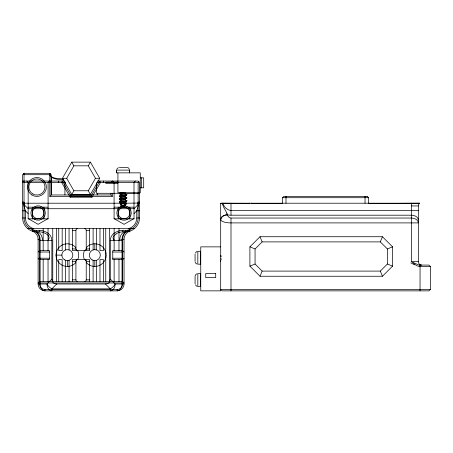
<?xml version="1.0" encoding="UTF-8"?>
<svg xmlns="http://www.w3.org/2000/svg" width="453" height="453" viewBox="0 0 453 453"><rect width="100%" height="100%" fill="white"/><g stroke="black" fill="none" stroke-linecap="round" stroke-linejoin="round"><path stroke-width="0.68" d="M49.983 173.499L49.983 175.334L51.178 176.285L51.178 194.971L49.802 196.342L49.802 174.694L50.493 174.003M64.926 194.971L64.926 181.93M117.922 172.859L117.922 192.791L140.26 192.791L140.26 172.859L116.631 172.859L116.636 170.107L129.518 170.107L129.518 172.859L129.518 170.107M124.915 205.724L124.915 204.994A2.299 0.498 -0.7 0 0 125.232 204.631L125.09 204.53M126.574 197.87L126.574 198.238L125.679 198.431M126.574 194.954L126.223 195.407M112.355 193.295L112.355 196.342L110.979 194.971L51.178 194.971L51.178 174.694L49.802 173.318L24.026 173.318L24.026 217.995A12.373 12.373 0 0 0 36.399 230.367C41.382 229.416 39.428 233.012 36.399 231.743A49.875 26.138 -90 0 1 34.955 231.67L34.553 231.619M138.822 181.738L138.137 182.423L138.137 217.995A12.373 12.373 0 0 1 125.764 230.367C119.411 229.569 110.413 232.882 110.294 240.339L110.294 279.127L109.847 281.426A4.134 4.134 0 0 1 107.735 283.55L105.436 283.986L56.727 283.986L54.428 283.544A4.134 4.134 0 0 1 52.305 281.426L51.863 279.127L51.863 240.339C51.868 234.037 44.909 230.39 39.309 230.367M195.124 275.849L195.877 274.439L197.027 273.754M126.342 203.103C125.441 203.822 125.288 205.283 123.471 205.113M125.691 204.631L126.047 203.386M136.766 210.798L137.474 208.323M137.514 208.182L138.137 206.019M138.171 205.889L138.556 204.541M116.749 169.309L118.329 167.57M24.02 204.586L24.587 203.21L121.33 203.21M260.005 276.251L382.44 276.251L392.541 266.149L392.541 246.828L382.44 236.726L260.005 236.726L249.903 246.828L249.903 266.149L260.005 276.251L262.145 271.098L380.305 271.098L387.389 264.014L387.389 248.963L380.305 241.885L262.145 241.885L255.062 248.963L255.062 264.014L262.145 271.098M380.305 241.885L382.44 236.726M195.283 252.989L197.027 251.409M126.325 203.25L125.991 203.035M62.429 178.301L71.75 162.14L90.402 162.14L99.734 178.289L90.413 194.445L71.755 194.45L62.429 178.301L66.687 178.295L73.884 190.758L88.278 190.758L95.47 178.289L88.273 165.826L73.879 165.832L66.687 178.295M70.17 197.202L70.962 195.826L91.206 195.821L99.728 181.053L100.521 182.423L91.999 197.197L70.17 197.202L61.636 182.423L62.429 181.053L70.962 195.826M71.755 194.45L73.884 190.758M88.273 165.826L90.402 162.14M120.198 204.428L120.73 204.212M120.181 204.348L122.956 203.793M119.416 201.879L120.985 201.528M113.686 236.024L112.927 238.006L113.828 239.263A6.121 6.121 0 0 0 113.731 240.339L110.294 240.339M24.026 173.318L22.65 174.694L22.65 217.995A13.749 13.749 0 0 0 36.399 231.743A8.59 6.076 90 0 1 42.474 240.339L51.863 240.339M22.65 182.423L24.026 181.053M23.454 204.026L24.428 203.052A1.376 1.376 0 0 1 24.026 202.078L22.65 202.078A2.752 2.752 0 0 0 23.454 204.026L28.148 208.714L134.009 208.714L138.703 204.026A2.752 2.752 0 0 0 139.507 202.078L138.137 202.078A1.376 1.376 0 0 1 137.735 203.052L126.274 203.21M49.456 181.053L48.086 182.423L48.086 218.856L28.148 218.856L28.148 182.423L26.772 181.053M38.114 252.021L39.49 250.651L39.49 239.252A9.966 9.966 0 0 0 32.593 229.767L32.169 231.075A8.59 8.59 0 0 1 38.114 239.252L38.114 283.986A6.874 6.874 0 0 0 44.989 290.86L117.168 290.86A6.874 6.874 0 0 0 124.043 283.986L124.043 239.252A8.59 8.59 0 0 1 129.994 231.075L129.569 229.767A9.966 9.966 0 0 0 122.667 239.252L122.667 250.651L124.043 252.021M110.979 182.423L112.355 181.053M38.805 258.895L39.49 258.21L49.411 258.21M135.385 181.053L134.009 182.423L134.009 218.856L114.077 218.856L114.077 182.423L112.701 181.053M51.863 279.127L47.004 283.986L38.114 283.986M56.727 283.986L51.863 288.85L51.863 290.86A6.874 4.858 -90 0 1 47.004 283.986A6.874 3.969 45 0 0 51.863 288.85L110.294 288.85A6.874 3.969 -45 0 0 115.158 283.986L124.043 283.986M134.009 213.578L136.761 210.826L139.501 210.826M112.752 252.021L122.667 252.021L123.358 251.336M38.114 258.21L39.49 259.586L39.49 283.986A5.498 5.498 0 0 0 44.989 289.49L117.168 289.49A5.498 5.498 0 0 0 122.667 283.986L122.667 259.586L124.043 258.21M249.473 203.216L249.195 203.499A3.437 3.437 0 0 0 249.008 203.697M251.908 203.216L251.625 203.697M282.559 203.216L282.559 197.718L283.929 196.342L367.1 196.342M430.35 289.484L428.974 290.86L222.066 290.86L220.69 289.484L430.35 289.484L430.35 266.455L428.974 265.084L419.84 265.084M120.719 204.631L121.234 204.263M119.371 193.216L120.996 192.763M121.047 203.165L121.189 203.516M48.086 218.573L38.114 224.326L28.148 218.573M134.009 218.573L124.043 224.326L114.077 218.573M48.426 240.339L48.426 240.277A6.121 6.121 0 0 0 48.335 239.263L49.23 238.04L48.528 236.104M48.335 239.263L48.369 239.246A3.567 3.567 0 0 1 48.431 240.215M121.138 197.276L120.889 197.468L121.829 196.97M125.419 205.77L123.035 206.268M121.166 194.343L120.883 194.558L121.829 194.048M121.166 200.186L120.877 200.339L121.829 199.892M249.903 266.149L255.062 264.014M387.389 248.963L392.541 246.828M120.877 206.67L124.881 205.736M126.647 200.77L123.312 201.228M121.183 206.67L122.978 206.274M124.915 204.994L123.544 205.362M129.864 231.121L129.332 231.273M121.829 202.814L121.161 203.063M122.157 240.181L122.05 240.209A44.587 31.523 -90 0 1 119.688 240.339L113.731 240.339M129.145 231.324L128.386 231.494M119.802 195.985L119.315 196.183L120.283 196.483M123.544 193.674L124.915 193.306A2.299 0.498 -0.7 0 0 125.232 192.944L124.881 192.757M123.544 196.596L124.915 196.228A2.299 0.498 -0.7 0 0 125.232 195.866L124.937 195.702M123.544 199.518L124.915 199.15A2.299 0.498 -0.7 0 0 125.232 198.788L124.994 198.646M123.544 202.44L124.915 202.072A2.299 0.498 -0.7 0 0 125.232 201.71L124.818 201.5M126.257 201.155L123.709 201.551M125.781 203.38L123.029 203.788M126.194 197.882L123.21 198.318M125.872 195.475L125.249 195.583M120.113 195.923L120.696 195.821M120.294 198.81L119.309 199.105L119.824 199.314M120.923 195.696L119.399 196.03L119.581 196.409M120.923 198.618L119.399 198.952L119.581 199.331M121.087 192.746L121.008 193.125L123.924 192.757M120.713 201.647L119.428 201.936L119.824 202.095M122.961 201.659L122.791 201.681A3.726 0.368 -7.3 0 0 120.181 202.18L120.073 202.208A3.556 0.6 1.2 0 0 120.305 202.853C121.534 202.859 120.917 204.269 119.954 202.853A3.556 0.606 -0.6 0 1 120.181 202.259M123.12 198.329C116.489 199.524 130.866 198.255 125.266 197.163M123.131 201.251L121.047 201.517L123.856 201.528M119.382 167.361L126.772 167.361M49.802 174.694L24.026 174.694L23.335 174.003M140.305 177.842L143.686 177.842L143.697 187.808L140.305 187.808M95.47 178.289L99.734 178.289M22.65 181.053L64.904 181.053M97.469 181.053L138.137 181.053L139.507 182.423L139.507 217.995A13.749 13.749 0 0 1 125.764 231.743A8.59 6.076 -90 0 0 119.688 240.339M117.922 182.14L105.889 182.14L105.889 183.51L117.922 183.51M65.464 182.423L24.026 182.423L23.335 181.738M96.699 182.423L138.137 182.423M139.507 193.295L96.534 193.295L96.534 183.069M49.802 196.342L112.355 196.342M282.564 197.718L368.476 197.718L368.482 203.216M220.69 203.499L249.195 203.499A3.437 1.982 45 0 1 249.643 203.216M282.74 203.499L251.625 203.499A3.437 1.982 45 0 0 250.888 203.216M368.306 203.499L419.608 203.216L220.69 203.216L220.69 290.86L200.753 290.86L200.753 246.868L220.69 246.868M420.039 266.46A7.588 7.588 0 0 1 418.136 266.16L417.57 265.985A10.153 10.153 0 0 1 416.279 265.413L411.449 261.647L411.449 205.928L418.323 205.928A3.437 3.437 0 0 1 419.325 203.499L419.042 203.216M28.148 207.168L48.086 207.168M114.077 207.168L134.009 207.168M121.053 207.231L125.102 207.231M231.002 210.334L418.323 210.334M22.656 210.826L25.402 210.826L28.148 213.578M227.519 214.716A6.874 4.745 0 0 0 220.69 219.462A11.234 3.624 -12.5 0 0 220.719 219.711A6.874 4.853 -4.1 0 1 227.57 214.852A12.395 8.766 0 0 0 231.002 215.198L411.449 215.198A6.874 4.858 0 0 1 418.323 220.056M22.65 217.995L25.402 217.995A10.997 10.997 0 0 0 33.669 228.652M128.488 228.652A10.997 10.997 0 0 0 136.761 217.995L139.507 217.995M227.57 214.852L227.587 215.011A6.461 4.57 0 0 0 227.899 216.092L229.184 217.525L230.962 218.046L411.449 218.046A6.874 4.858 0 0 1 418.323 222.904L231.002 222.904A9.847 3.114 0 0 1 227.225 222.666L226.93 222.627A10.289 3.256 0 0 1 223.975 221.981L223.759 221.913A11.127 3.522 0 0 1 220.736 219.711M27.712 228.652L134.45 228.652M72.486 230.367L75.917 230.367A1.716 1.716 0 0 1 77.644 228.652M84.518 228.652A1.716 1.716 0 0 1 86.234 230.367L89.671 230.367M117.168 289.49L117.168 290.86A6.874 4.858 -90 0 0 122.027 283.986L122.027 240.215A8.59 6.059 84 0 1 127.202 231.67A49.875 26.138 -90 0 1 125.764 231.743L122.876 231.772L122.854 230.367M38.114 239.252L39.49 239.252M122.667 239.252L124.043 239.252M72.486 248.929L75.917 248.929A1.716 1.716 0 0 0 77.644 250.651L76.466 250.181L75.928 249.076L75.923 230.367M89.671 248.929L86.234 248.929L86.234 230.367M39.49 250.651L49.411 250.651L49.411 259.586L39.49 259.586M122.667 250.651L112.752 250.651L112.752 259.586L122.667 259.586M38.805 251.336L39.49 252.021L49.411 252.021M55.991 255.118L61.835 255.118M112.752 258.21L122.667 258.21L123.358 258.895M72.486 261.302L75.917 261.302A1.716 1.716 0 0 1 77.644 259.586L76.489 260.028L75.928 261.154L75.923 279.863A1.716 1.716 0 0 0 77.644 281.585M89.671 261.302L86.246 261.302A1.716 1.716 0 0 0 84.518 259.586L85.668 260.028L86.229 261.154L86.234 279.863A1.716 1.716 0 0 1 84.518 281.585M411.449 261.647L418.323 261.647A3.437 3.437 0 0 0 421.76 265.084M430.35 266.455L420.191 266.455L420.169 265.084M72.486 279.863L75.917 279.863M86.246 279.863L89.671 279.863M243.255 203.403L222.196 203.216M243.216 203.403L243.708 203.408M243.623 203.408L245.169 203.42M245.13 203.42L246.364 203.442M246.336 203.437L246.709 203.448M247.021 203.454L246.67 203.448M246.976 203.454L247.559 203.465M63.652 179.858L62.304 179.807M247.768 203.471L249.031 203.516M63.267 178.895C58.896 178.374 52.854 179.082 49.983 175.334M34.292 231.585L32.927 231.302M120.708 199.841L119.909 199.699L121.58 200.719M125.26 202.819L126.025 202.967M125.702 200.243L126.84 200.571L125.741 200.164M125.702 194.314L126.851 194.705L126.24 195.317L121.008 196.047L121.008 195.685L126.194 194.96A3.834 0.487 1 0 1 125.181 195.028M125.6 202.876L126.251 203.035M120.255 199.852L119.581 199.699L121.234 200.611M124.62 205.266L125.458 205.486M120.651 204.614L120.266 204.484M119.819 193.471L119.371 193.408M127.31 167.412L128.516 167.984L129.399 169.309M120.3 202.87L121.234 203.533M121.58 194.881L119.909 193.856M197.027 264.065L195.877 263.374L195.192 262.23M197.027 286.404L195.283 284.824M121.234 194.767L119.581 193.856M121.161 197.661L119.581 196.778M39.388 239.977L40.13 240.215A44.575 31.523 90 0 0 42.474 240.339M387.389 264.014L392.541 266.149M249.903 246.828L255.062 248.963M125.43 205.56L125.311 205.509A2.299 0.459 -1.4 0 1 125.13 205.605M413.164 262.559L418.532 264.88A7.576 7.412 -50.4 0 0 420.067 265.096L420.039 290.86M120.968 206.409L121.042 206.455A2.293 0.306 9.9 0 0 121.189 206.523M119.909 196.778L121.234 197.689M367.106 196.342L368.482 197.718M137.735 203.052L138.703 204.026M49.802 181.053L51.178 182.423M110.294 279.127L115.158 283.986A6.874 4.858 -90 0 1 110.294 290.86L110.294 288.85L105.436 283.986M51.427 176.97L51.178 176.33M71.75 162.14L73.879 165.832M88.278 190.758L90.413 194.445M91.206 195.821L91.999 197.197M225.815 211.149L223.556 206.97L222.129 203.216M226.07 211.602L226.302 212.021M221.036 255.724L221.291 256.483M226.404 212.214L227.344 214.258M222.995 203.975L222.644 203.216M380.305 271.098L382.44 276.251M260.005 236.726L262.145 241.885M137.57 203.21L138.142 204.586M24.026 206.019L23.46 204.043M24.054 206.126L24.315 207.032M24.337 207.117L25.402 210.826L25.402 217.995M221.013 258.527L221.024 258.572A2.299 0.391 82.3 0 0 221.291 259.546M116.631 170.107L116.642 172.859M418.323 205.928L418.323 261.647M411.449 203.216L411.449 203.697M365.044 196.342L365.044 203.216M285.996 196.342L285.996 203.216M237.876 203.216L237.876 203.697M231.002 203.216L231.002 215.198M231.002 218.046L231.002 290.86M222.406 203.216L222.406 203.561M195.073 254.042L195.073 261.432M195.073 276.381L195.073 283.771M141.636 177.842L141.636 187.808M136.761 210.826L136.761 217.995M129.886 207.168L129.886 218.856M125.764 230.367L125.764 231.743M122.667 252.021L122.667 258.21M121.874 194.037L121.874 194.767L124.915 194.037A2.299 0.498 -0.7 0 0 125.221 193.663M121.874 196.959L121.874 197.689L124.915 196.959A2.299 0.498 -0.7 0 0 125.221 196.585M121.874 199.881L121.874 200.611L124.915 199.881A2.299 0.498 -0.7 0 0 125.221 199.507M121.874 202.802L121.874 203.533L124.915 202.802A2.299 0.498 -0.7 0 0 125.221 202.429M118.986 228.652L118.986 250.651M118.986 259.586L118.986 281.585M118.199 207.168L118.199 218.856M114.122 228.652L114.122 250.651M114.122 259.586L114.122 281.585M110.979 193.295L110.979 194.971M109.4 228.652L109.4 281.585M105.753 228.652L105.753 281.585M103.42 181.053L103.42 182.423M103.42 228.652L103.42 250.651L99.983 250.651L99.983 228.652M103.42 281.585L103.42 259.586L99.983 259.586L99.983 281.585M97.236 193.295L97.236 194.971M96.546 228.652L96.546 249.892M96.546 260.339L96.546 281.585M94.83 243.776L94.83 249.62M94.83 260.617L94.83 266.46M93.108 228.652L93.108 249.892M93.108 260.339L93.108 281.585M89.671 228.652L89.671 250.651L72.486 250.651L72.486 228.652M89.671 281.585L89.671 259.586L72.486 259.586L72.486 281.585M69.049 228.652L69.049 249.892M69.049 260.339L69.049 281.585M67.333 260.617L67.333 266.46M65.611 228.652L65.611 249.892M65.611 260.339L65.611 281.585M62.174 228.652L62.174 250.651L58.737 250.651L58.737 228.652M62.174 281.585L62.174 259.586L58.737 259.586L58.737 281.585M58.737 181.053L58.737 182.423M56.404 228.652L56.404 281.585M52.763 228.652L52.763 281.585M48.035 228.652L48.035 250.651M48.035 259.586L48.035 281.585M44.989 289.49L44.989 290.86A6.874 4.858 -90 0 1 40.13 283.986L40.13 240.215A8.59 6.059 -84 0 0 34.955 231.67M43.958 207.168L43.958 218.856M43.177 228.652L43.177 250.651M43.177 259.586L43.177 281.585M39.49 252.021L39.49 258.21M36.399 230.367L36.399 231.743M32.276 207.168L32.276 218.856M120.917 194.15A3.834 0.487 1 0 1 121.076 194.139M126.557 197.332A3.834 0.3 5.8 0 1 125.187 197.57M126.189 197.842A3.834 0.487 1 0 1 125.181 197.95M126.568 201.16A3.839 0.3 -5.8 0 1 125.243 201.421M126.868 200.815A3.834 0.487 1 0 1 126.087 201.098M120.079 199.643A3.834 0.487 -1 0 1 119.349 199.269M119.281 199.343A3.834 0.3 5.8 0 1 119.337 199.309M126.761 200.826A3.839 0.311 -5.5 0 1 126.863 200.866M125.255 204.75A2.299 0.493 1.7 0 1 125.26 204.875M121.257 206.398A2.293 0.368 -9.2 0 1 121.121 206.036M125.255 201.828A2.299 0.493 1.7 0 1 125.26 201.953M120.843 203.539A2.293 0.306 9.9 0 1 120.866 203.499M120.957 204.071A2.293 0.493 -1.7 0 1 120.9 203.833M125.255 202.559A2.299 0.493 1.7 0 1 125.26 202.684M125.255 198.907A2.299 0.493 1.7 0 1 125.26 199.031M120.843 200.617A2.293 0.306 9.9 0 1 120.866 200.577M121.313 201.291A2.293 0.493 -1.7 0 1 120.9 200.917M125.255 199.637A2.299 0.493 1.7 0 1 125.26 199.762M125.255 195.985A2.299 0.493 1.7 0 1 125.26 196.115M120.843 197.695A2.293 0.306 9.9 0 1 120.866 197.655M120.906 198.188A2.293 0.493 -1.7 0 1 120.9 197.995M125.255 196.715A2.299 0.493 1.7 0 1 125.26 196.845M125.255 193.063A2.299 0.493 1.7 0 1 125.26 193.193M120.843 194.773A2.293 0.306 9.9 0 1 120.866 194.733M121.24 195.43A2.293 0.493 -1.7 0 1 120.9 195.073M125.255 193.793A2.299 0.493 1.7 0 1 125.26 193.924M125.628 204.637A2.848 0.311 -10.6 0 1 125.198 204.784M120.758 203.074A3.364 0.317 8.7 0 1 119.983 202.859M125.985 204.122A3.075 0.612 0.3 0 1 125.504 204.518M120.741 206.234A2.492 0.612 -0.4 0 1 120.991 205.883M125.498 205.849A2.463 0.289 -5.7 0 1 125.424 205.883M120.079 193.799A3.834 0.487 -1 0 1 119.32 193.584M126.868 194.96A3.834 0.3 -5.8 0 1 126.88 194.983M126.795 194.496A3.834 0.3 5.8 0 1 125.243 194.648M120.079 196.721A3.834 0.487 -1 0 1 119.349 196.347M126.817 197.853A3.834 0.3 -5.8 0 1 126.88 197.899M126.483 194.784A3.834 0.487 -0.4 0 1 124.881 195.005M126.693 197.638A3.834 0.487 -0.4 0 1 124.881 197.927M126.681 200.577A3.834 0.487 -0.4 0 1 125.702 201.087M120.47 199.626A3.834 0.487 0.4 0 1 120.589 198.907M121.291 206.409A2.293 0.294 -10.8 0 1 121.2 206.104A2.293 0.294 -10.8 0 1 123.375 205.549M125.271 205.356A2.299 0.436 -3.5 0 1 124.66 205.696M121.019 202.916A2.293 0.294 -10.8 0 1 124.02 202.197M121.483 204.184A2.293 0.493 0.7 0 1 121.591 203.488M125.266 202.231A2.293 0.51 -2.5 0 1 124.994 202.406M121.019 199.994A2.293 0.294 -10.8 0 1 124.02 199.275M121.54 201.279A2.293 0.493 0.7 0 1 121.591 200.566M125.266 199.309A2.293 0.51 -2.5 0 1 124.994 199.484M121.019 197.072A2.293 0.294 -10.8 0 1 124.02 196.353M121.483 198.346A2.293 0.493 0.7 0 1 121.591 197.644M125.266 196.387A2.293 0.51 -2.5 0 1 124.994 196.562M121.019 194.15A2.293 0.294 -10.8 0 1 124.02 193.431M121.461 195.419A2.293 0.493 0.7 0 1 121.591 194.722M125.266 193.465A2.293 0.51 -2.5 0 1 124.994 193.641M124.932 204.563A2.961 0.374 -7.8 0 1 124.773 204.603M126.002 203.997A3.075 0.606 -1.9 0 1 125.232 204.507M121.115 206.404A2.492 0.606 2.4 0 1 120.843 205.849A2.684 0.391 -10.2 0 1 123.205 205.13M125.255 204.977A2.293 0.504 -2.5 0 1 125 205.339M120.47 193.788A3.834 0.487 0.4 0 1 120.589 193.063M120.47 196.71A3.834 0.487 0.4 0 1 120.589 195.985M220.373 255.571A2.293 0.459 85.2 0 1 220.741 256.551M220.605 255.583A2.293 0.459 85.2 0 1 220.662 255.651M220.679 260.543A3.834 0.453 -87.2 0 1 220.362 261.511M220.441 261.511A3.834 0.385 85.5 0 1 220.379 261.466M414.501 264.807A21.444 2.576 28.5 0 1 410.837 262.876M411.449 205.928A10.311 10.311 0 0 1 411.811 203.216M230.99 210.441A6.891 5.906 0 0 1 226.438 208.442M226.772 213.697A8.698 1.619 60.5 0 1 226.947 214.122M226.053 208.312A16.699 14.32 -0.1 0 1 223.052 203.958M77.757 250.651A11.342 11.342 0 0 1 77.757 259.586M75.923 262.519A11.342 11.342 0 0 1 59.513 263.335A11.342 11.342 0 0 1 59.513 246.902A11.342 11.342 0 0 1 75.923 247.712M86.234 247.712A11.342 11.342 0 0 1 102.65 246.902A11.342 11.342 0 0 1 102.65 263.335A11.342 11.342 0 0 1 86.234 262.519M84.405 259.586A11.342 11.342 0 0 1 84.405 250.651M38.069 239.388A6.778 0.555 20.9 0 1 38.046 239.343M34.943 231.562A15.793 1.829 -4.5 0 1 34.722 231.534M129.315 231.596A16.285 2.356 7.6 0 1 129.473 231.97M121.483 239.439A6.778 1.903 -0.1 0 1 120.821 239.569M113.726 240.215A3.567 3.567 0 0 1 113.828 239.263M113.811 236.115A8.635 8.392 -35.5 0 1 116.076 234.099M115.94 233.878A14.111 14.077 1.3 0 1 122.876 231.862M39.281 231.834A14.117 14.1 30.6 0 1 46.223 233.867A8.641 8.635 -77.6 0 1 48.584 236.058M62.282 179.835A13.992 3.539 0 0 1 51.517 176.964M241.313 203.216L241.313 203.561L241.313 203.216M86.234 248.952L85.747 250.13L84.518 250.651A1.716 1.716 0 0 0 86.234 248.929M39.49 281.585L38.114 282.955L124.043 282.955L122.667 281.585L39.49 281.585M200.571 264.178L197.825 264.178L197.825 251.296L200.571 251.296L200.571 264.178M215.707 273.504L205.736 273.504L205.736 277.627L215.707 277.627L215.707 273.504M200.571 273.635L197.825 273.635L197.825 286.523L200.571 286.523L200.571 273.635M120.94 217.967A5.844 5.844 0 0 0 129.881 213.227A5.844 5.844 0 0 0 121.308 207.848A5.844 5.844 0 0 0 120.94 217.967M35.192 218.074A5.844 5.844 0 0 0 43.958 213.012A5.844 5.844 0 0 0 35.192 207.955A5.844 5.844 0 0 0 35.192 218.074M64.581 259.88A5.498 5.498 0 0 0 72.831 255.118A5.498 5.498 0 0 0 64.581 250.356A5.498 5.498 0 0 0 64.581 259.88M92.078 259.88A5.498 5.498 0 0 0 100.328 255.118A5.498 5.498 0 0 0 92.078 250.356A5.498 5.498 0 0 0 92.078 259.88M32.876 193.975A8.075 8.075 0 0 0 44.989 186.981A8.075 8.075 0 0 0 32.876 179.983A8.075 8.075 0 0 0 32.876 193.975M31.891 194.988A9.451 9.451 0 0 0 46.359 187.321A9.451 9.451 0 0 0 32.491 178.624A9.451 9.451 0 0 0 31.891 194.988M34.281 219.127A7.22 7.22 0 0 0 45.328 213.278A7.22 7.22 0 0 0 34.739 206.636A7.22 7.22 0 0 0 34.281 219.127M120.209 219.127A7.22 7.22 0 0 0 131.257 213.278A7.22 7.22 0 0 0 120.662 206.636A7.22 7.22 0 0 0 120.209 219.127"/></g></svg>
